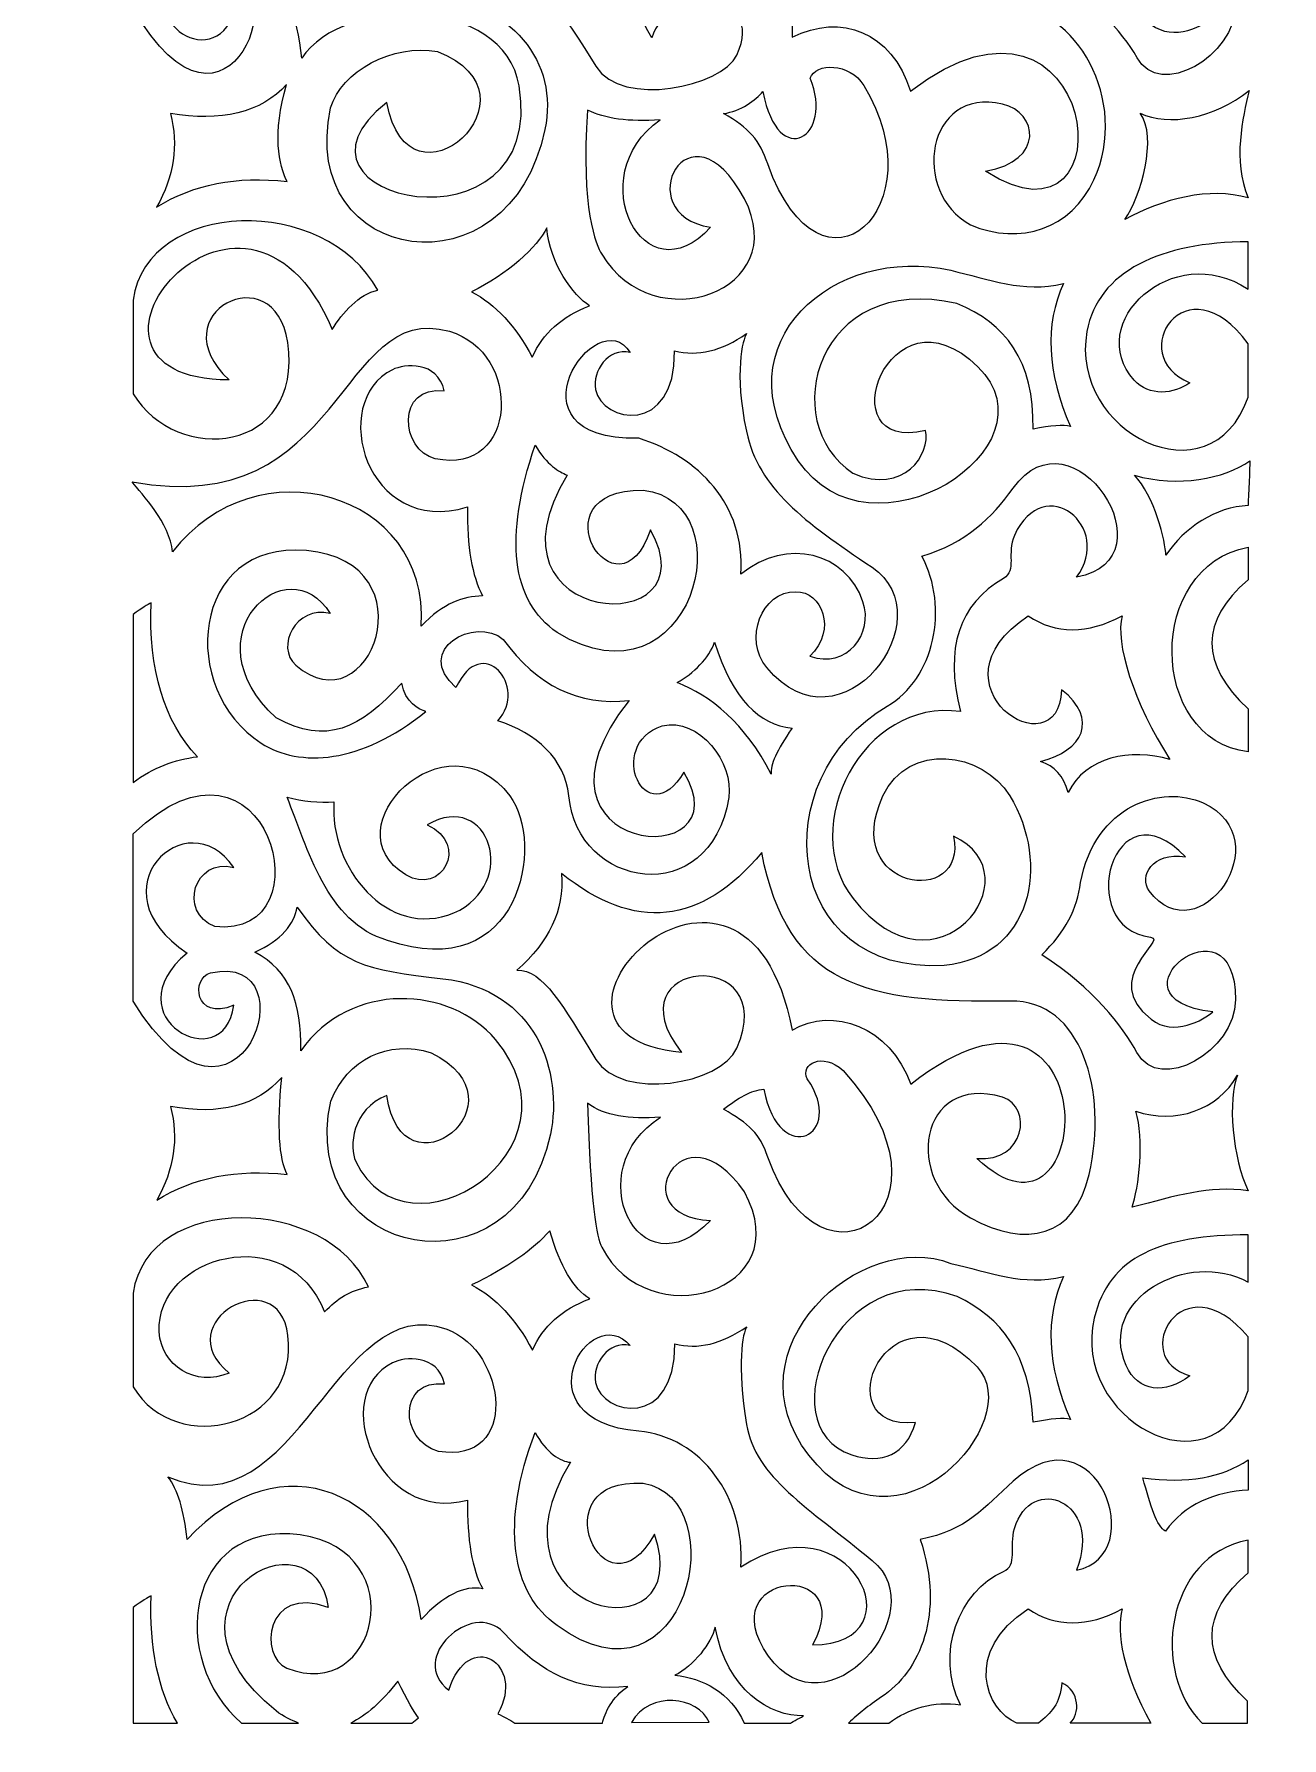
# Model space of a CAD drawing. Header units: centimetres. Extents: x -99 to 93, y -112 to 118.
# Drawn here: x -98.5 to -3.4, y -112.2 to 17.7 of the extents above; entities that cross this region are included whole.
import ezdxf

# ---------------------------------------------------------------- set-up
doc = ezdxf.new("R2010")
doc.units = ezdxf.units.CM
doc.header["$MEASUREMENT"] = 0
doc.layers.add('layer 1', color=7, linetype='Continuous')

msp = doc.modelspace()

# ---------------------------------------------------------------- linework, layer by layer
at = {"layer": 'layer 1', "color": 114, "lineweight": 20}
for points, knots in [([(-83.28942, 19.33215), (-84.65238, 14.51913), (-91.95122, 18.92018), (-86.45318, 23.31155), (-86.45318, 23.31155), (-94.39817, 27.26493), (-85.11, 34.74762), (-83.22391, 28.52618), (-83.22391, 28.52618), (-87.54599, 29.48507), (-87.11753, 25.73784), (-85.15166, 25.29045), (-85.15166, 25.29045), (-77.26697, 23.49606), (-80.71341, 42.26406), (-90.95871, 32.39252), (-90.95871, 32.39252), (-90.95871, 27.82727), (-90.95871, 23.5793), (-90.95871, 19.6486), (-90.95871, 19.6486), (-83.63528, 6.73357), (-78.01403, 23.18515), (-84.7811, 21.51735), (-84.7811, 21.51735), (-86.14731, 21.18064), (-86.08201, 18.15909), (-83.28942, 19.33215)], [0, 0, 0, 0, 0.125, 0.125, 0.125, 0.125, 0.25, 0.25, 0.25, 0.25, 0.375, 0.375, 0.375, 0.375, 0.5, 0.5, 0.5, 0.5, 0.625, 0.625, 0.625, 0.625, 0.75, 0.75, 0.75, 0.75, 1, 1, 1, 1]), ([(-13.49059, 28.17765), (-9.74799, 23.17512), (-3.38259, 32.14579), (-9.38281, 34.88348), (-9.38281, 34.88348), (-12.52063, 36.31516), (-17.59218, 34.75955), (-18.72764, 28.82074), (-18.72764, 28.82074), (-19.1713, 26.89105), (-20.09217, 24.22591), (-21.84706, 22.70497), (-21.84706, 22.70497), (-17.89854, 20.33697), (-15.54488, 17.91755), (-14.42642, 15.85883), (-14.42642, 15.85883), (-12.69551, 12.67282), (-6.93474, 15.95495), (-6.91447, 19.88415), (-6.91447, 19.88415), (-6.87104, 28.30073), (-17.26115, 19.90846), (-8.57692, 18.95904), (-8.57692, 18.95904), (-9.24713, 18.35225), (-11.62317, 17.03267), (-13.34968, 18.39813), (-13.34968, 18.39813), (-17.32225, 21.53998), (-12.0091, 24.47728), (-13.38008, 24.6474), (-13.38008, 24.6474), (-19.33437, 25.38625), (-16.19336, 36.60036), (-10.72964, 30.77059), (-10.72964, 30.77059), (-13.27001, 31.20804), (-14.2958, 29.25393), (-13.49059, 28.17765)], [0, 0, 0, 0, 0.090909091, 0.090909091, 0.090909091, 0.090909091, 0.181818182, 0.181818182, 0.181818182, 0.181818182, 0.272727273, 0.272727273, 0.272727273, 0.272727273, 0.363636364, 0.363636364, 0.363636364, 0.363636364, 0.454545455, 0.454545455, 0.454545455, 0.454545455, 0.545454545, 0.545454545, 0.545454545, 0.545454545, 0.636363636, 0.636363636, 0.636363636, 0.636363636, 0.727272727, 0.727272727, 0.727272727, 0.727272727, 0.818181818, 0.818181818, 0.818181818, 0.818181818, 1, 1, 1, 1]), ([(-61.70327, 22.01135), (-59.28151, 24.16177), (-58.06515, 26.5229), (-58.31083, 29.37839), (-58.31083, 29.37839), (-52.73026, 24.90128), (-47.64106, 25.43008), (-43.04323, 30.96478), (-43.04323, 30.96478), (-41.07775, 20.7767), (-35.07637, 19.27246), (-24.09034, 19.6486), (-24.09034, 19.6486), (-19.21886, 19.81538), (-14.92108, 12.621), (-17.71195, 6.56572), (-17.71195, 6.56572), (-19.43321, 2.83115), (-23.29686, 1.52922), (-27.1291, 3.12566), (-27.1291, 3.12566), (-31.69572, 5.60465), (-30.51772, 13.66491), (-24.6845, 12.32657), (-24.6845, 12.32657), (-21.96559, 11.70276), (-21.44502, 8.00844), (-25.97012, 7.20632), (-25.97012, 7.20632), (-14.63376, -0.06923), (-17.28355, 24.31976), (-31.68625, 13.32245), (-31.68625, 13.32245), (-33.15255, 17.85193), (-36.9764, 19.27996), (-40.72676, 17.42768), (-40.72676, 17.42768), (-40.18528, 28.32723), (-56.44396, 25.16739), (-51.41044, 17.37929), (-51.41044, 17.37929), (-50.26433, 21.33447), (-42.59726, 21.05588), (-44.93852, 16.0528), (-44.93852, 16.0528), (-46.05948, 13.6574), (-53.71008, 12.01526), (-55.67849, 15.20674), (-55.67849, 15.20674), (-58.19576, 19.28814), (-59.58906, 21.224), (-61.70327, 22.01135)], [0, 0, 0, 0, 0.071428571, 0.071428571, 0.071428571, 0.071428571, 0.142857143, 0.142857143, 0.142857143, 0.142857143, 0.214285714, 0.214285714, 0.214285714, 0.214285714, 0.285714286, 0.285714286, 0.285714286, 0.285714286, 0.357142857, 0.357142857, 0.357142857, 0.357142857, 0.428571429, 0.428571429, 0.428571429, 0.428571429, 0.5, 0.5, 0.5, 0.5, 0.571428571, 0.571428571, 0.571428571, 0.571428571, 0.642857143, 0.642857143, 0.642857143, 0.642857143, 0.714285714, 0.714285714, 0.714285714, 0.714285714, 0.785714286, 0.785714286, 0.785714286, 0.785714286, 0.857142857, 0.857142857, 0.857142857, 0.857142857, 1, 1, 1, 1]), ([(-78.78237, 26.98019), (-78.99297, 25.71108), (-79.90553, 24.27482), (-81.96514, 23.39047), (-81.96514, 23.39047), (-79.20354, 21.89669), (-78.45189, 19.03217), (-78.10092, 15.82417), (-78.10092, 15.82417), (-74.91803, 20.65883), (-62.66338, 20.57576), (-61.52743, 13.71072), (-61.52743, 13.71072), (-59.3248, 0.39926), (-81.13694, 5.00414), (-71.61293, 12.45749), (-71.61293, 12.45749), (-69.98247, 3.31556), (-59.23856, 13.05251), (-67.75478, 16.32793), (-67.75478, 16.32793), (-71.14294, 16.9494), (-75.1091, 14.84917), (-75.8949, 12.03397), (-75.8949, 12.03397), (-78.49711, 0.03033), (-62.23925, -2.5228), (-59.56412, 10.38614), (-59.56412, 10.38614), (-58.50582, 15.49303), (-61.87201, 19.95963), (-69.03352, 21.08553), (-69.03352, 21.08553), (-74.20873, 21.89916), (-75.92003, 22.99159), (-78.78237, 26.98019)], [0, 0, 0, 0, 0.1, 0.1, 0.1, 0.1, 0.2, 0.2, 0.2, 0.2, 0.3, 0.3, 0.3, 0.3, 0.4, 0.4, 0.4, 0.4, 0.5, 0.5, 0.5, 0.5, 0.6, 0.6, 0.6, 0.6, 0.7, 0.7, 0.7, 0.7, 0.8, 0.8, 0.8, 0.8, 1, 1, 1, 1]), ([(-45.93881, 11.61093), (-44.02597, 10.51812), (-43.16168, 9.56188), (-42.58257, 7.76397), (-42.58257, 7.76397), (-38.44149, -3.77224), (-29.60108, 4.51315), (-35.25562, 13.74424), (-35.25562, 13.74424), (-36.33026, 15.4986), (-38.91897, 15.49589), (-39.34475, 14.29849), (-39.34475, 14.29849), (-37.49022, 9.87497), (-41.75704, 7.14484), (-42.95377, 13.27532), (-42.95377, 13.27532), (-43.46767, 12.64596), (-44.64528, 11.77158), (-45.93881, 11.61093)], [0, 0, 0, 0, 0.166666667, 0.166666667, 0.166666667, 0.166666667, 0.333333333, 0.333333333, 0.333333333, 0.333333333, 0.5, 0.5, 0.5, 0.5, 0.666666667, 0.666666667, 0.666666667, 0.666666667, 1, 1, 1, 1]), ([(-89.16192, 4.47225), (-87.82819, 6.81654), (-87.47722, 9.19611), (-88.10898, 11.61093), (-88.10898, 11.61093), (-84.33596, 10.94114), (-81.13393, 11.68146), (-79.25619, 13.83187), (-79.25619, 13.83187), (-80.36055, 10.09507), (-79.84342, 7.62738), (-79.21164, 6.42876), (-79.21164, 6.42876), (-83.05489, 6.86942), (-86.37164, 6.21724), (-89.16192, 4.47225)], [0, 0, 0, 0, 0.2, 0.2, 0.2, 0.2, 0.4, 0.4, 0.4, 0.4, 0.6, 0.6, 0.6, 0.6, 1, 1, 1, 1]), ([(-56.31025, 11.87535), (-54.99408, 11.20554), (-53.15143, 10.95876), (-50.78232, 11.13503), (-50.78232, 11.13503), (-56.87479, 6.78826), (-51.96466, -2.6129), (-46.9391, 2.93873), (-46.9391, 2.93873), (-53.29147, 3.94956), (-48.55657, 13.03058), (-44.3594, 5.10678), (-44.3594, 5.10678), (-40.66356, -1.87056), (-51.24016, -5.73458), (-55.23099, 0.88965), (-55.23099, 0.88965), (-55.63728, 1.56406), (-56.85304, 4.26072), (-56.31025, 11.87535)], [0, 0, 0, 0, 0.166666667, 0.166666667, 0.166666667, 0.166666667, 0.333333333, 0.333333333, 0.333333333, 0.333333333, 0.5, 0.5, 0.5, 0.5, 0.666666667, 0.666666667, 0.666666667, 0.666666667, 1, 1, 1, 1]), ([(-14.19253, 11.63515), (-12.83951, 9.7994), (-14.1309, 5.27271), (-15.36143, 3.53377), (-15.36143, 3.53377), (-12.47141, 5.11558), (-8.90341, 6.03164), (-5.95872, 5.1861), (-5.95872, 5.1861), (-7.16821, 8.06099), (-6.35683, 11.25919), (-5.89023, 13.37608), (-5.89023, 13.37608), (-8.55193, 11.21331), (-12.0271, 10.6101), (-14.19253, 11.63515)], [0, 0, 0, 0, 0.2, 0.2, 0.2, 0.2, 0.4, 0.4, 0.4, 0.4, 0.6, 0.6, 0.6, 0.6, 1, 1, 1, 1]), ([(-83.634, -8.69473), (-89.06474, -3.59408), (-80.16329, 0.87686), (-79.15901, -5.83923), (-79.15901, -5.83923), (-78.0025, -14.33594), (-87.61917, -15.21346), (-90.9587, -9.75231), (-90.9587, -9.75231), (-90.95871, -7.05547), (-90.95871, -4.6759), (-90.95871, -2.61359), (-90.95871, -2.61359), (-89.84228, 5.15104), (-76.26746, 5.4634), (-72.30748, -1.85983), (-72.30748, -1.85983), (-73.71141, -2.12423), (-75.02647, -3.60059), (-75.76952, -4.84598), (-75.76952, -4.84598), (-82.57801, 11.02759), (-98.50263, -8.61012), (-83.634, -8.69473)], [0, 0, 0, 0, 0.142857143, 0.142857143, 0.142857143, 0.142857143, 0.285714286, 0.285714286, 0.285714286, 0.285714286, 0.428571429, 0.428571429, 0.428571429, 0.428571429, 0.571428571, 0.571428571, 0.571428571, 0.571428571, 0.714285714, 0.714285714, 0.714285714, 0.714285714, 1, 1, 1, 1]), ([(-65.15493, -1.97904), (-62.43486, -0.6747), (-60.10937, 1.45356), (-59.4113, 2.89893), (-59.4113, 2.89893), (-59.22046, 0.18446), (-57.38074, -2.29633), (-56.15231, -3.03664), (-56.15231, -3.03664), (-58.27573, -3.84745), (-59.7323, -5.15181), (-60.522, -6.94971), (-60.522, -6.94971), (-61.78553, -4.58776), (-63.32984, -2.93088), (-65.15493, -1.97904)], [0, 0, 0, 0, 0.2, 0.2, 0.2, 0.2, 0.4, 0.4, 0.4, 0.4, 0.6, 0.6, 0.6, 0.6, 1, 1, 1, 1]), ([(-30.54089, -12.53337), (-30.16434, -14.31325), (-32.1714, -17.49821), (-36.08248, -15.80399), (-36.08248, -15.80399), (-41.94852, -11.93405), (-38.85552, -0.42786), (-28.15516, -2.86771), (-28.15516, -2.86771), (-24.46987, -4.40121), (-22.2477, -7.17885), (-22.35299, -12.44915), (-22.35299, -12.44915), (-20.98418, -12.16713), (-20.03653, -12.09663), (-19.51007, -12.23765), (-19.51007, -12.23765), (-21.30004, -8.11305), (-21.47553, -4.482), (-20.03653, -1.3445), (-20.03653, -1.3445), (-23.14269, -2.10243), (-25.71503, -0.99885), (-28.61797, -0.33979), (-28.61797, -0.33979), (-37.45146, 1.66565), (-46.3618, -5.76668), (-40.25239, -14.84635), (-40.25239, -14.84635), (-34.73282, -23.04939), (-20.29713, -13.83371), (-26.56474, -7.69002), (-26.56474, -7.69002), (-33.38337, -1.0062), (-38.10871, -14.45522), (-30.54089, -12.53337)], [0, 0, 0, 0, 0.1, 0.1, 0.1, 0.1, 0.2, 0.2, 0.2, 0.2, 0.3, 0.3, 0.3, 0.3, 0.4, 0.4, 0.4, 0.4, 0.5, 0.5, 0.5, 0.5, 0.6, 0.6, 0.6, 0.6, 0.7, 0.7, 0.7, 0.7, 0.8, 0.8, 0.8, 0.8, 1, 1, 1, 1]), ([(-5.95872, -5.945), (-5.95872, -7.05547), (-5.95872, -8.41272), (-5.95872, -10.01671), (-5.95872, -10.01671), (-8.8253, -18.13402), (-19.63767, -12.6806), (-18.24653, -4.99318), (-18.24653, -4.99318), (-17.41823, -0.416), (-12.56066, 1.82827), (-5.95872, 1.82827), (-5.95872, 1.82827), (-5.95872, 0.91169), (-5.95872, -0.2869), (-5.95872, -1.76752), (-5.95872, -1.76752), (-11.73868, 2.03348), (-18.50573, -4.38833), (-14.64171, -8.71675), (-14.64171, -8.71675), (-13.53466, -9.95685), (-11.60844, -9.80676), (-10.40477, -8.90053), (-10.40477, -8.90053), (-15.47327, -6.86321), (-10.66071, 0.57497), (-5.95872, -5.945)], [0, 0, 0, 0, 0.125, 0.125, 0.125, 0.125, 0.25, 0.25, 0.25, 0.25, 0.375, 0.375, 0.375, 0.375, 0.5, 0.5, 0.5, 0.5, 0.625, 0.625, 0.625, 0.625, 0.75, 0.75, 0.75, 0.75, 1, 1, 1, 1]), ([(-91.03694, -16.46013), (-90.28232, -17.41196), (-88.16943, -19.57577), (-87.9413, -21.79672), (-87.9413, -21.79672), (-81.64715, -13.50894), (-68.31499, -17.20787), (-68.99815, -27.46689), (-68.99815, -27.46689), (-67.27722, -25.63375), (-65.8063, -25.22155), (-64.31258, -25.1402), (-64.31258, -25.1402), (-65.11983, -23.65958), (-65.50591, -21.4034), (-65.47081, -18.37163), (-65.47081, -18.37163), (-73.20596, -20.70422), (-76.11033, -10.35505), (-71.17981, -7.91067), (-71.17981, -7.91067), (-70.28882, -7.46897), (-67.74905, -7.21134), (-67.23279, -9.52707), (-67.23279, -9.52707), (-70.93665, -9.06978), (-70.58586, -14.06305), (-67.92642, -14.70088), (-67.92642, -14.70088), (-61.55522, -16.00614), (-61.26924, -6.57758), (-66.84478, -4.98669), (-66.84478, -4.98669), (-75.35193, -2.55932), (-74.73817, -19.4362), (-91.03694, -16.46013)], [0, 0, 0, 0, 0.1, 0.1, 0.1, 0.1, 0.2, 0.2, 0.2, 0.2, 0.3, 0.3, 0.3, 0.3, 0.4, 0.4, 0.4, 0.4, 0.5, 0.5, 0.5, 0.5, 0.6, 0.6, 0.6, 0.6, 0.7, 0.7, 0.7, 0.7, 0.8, 0.8, 0.8, 0.8, 1, 1, 1, 1]), ([(-55.70481, -9.4086), (-55.96448, -8.02694), (-54.75427, -6.20835), (-53.06088, -6.60623), (-53.06088, -6.60623), (-55.57505, -2.50338), (-63.02097, -13.32931), (-52.41439, -13.13658), (-52.41439, -13.13658), (-47.85164, -14.54671), (-44.28479, -18.16014), (-44.62263, -23.50094), (-44.62263, -23.50094), (-41.07517, -20.6325), (-36.6107, -21.86639), (-35.31676, -25.59331), (-35.31676, -25.59331), (-34.47671, -28.01287), (-36.56626, -30.75731), (-39.35794, -29.7407), (-39.35794, -29.7407), (-37.25988, -27.72065), (-38.48117, -24.77339), (-40.42815, -24.8357), (-40.42815, -24.8357), (-43.09558, -24.76521), (-44.41622, -28.4892), (-42.65372, -30.61189), (-42.65372, -30.61189), (-36.94655, -37.4854), (-29.00803, -26.76643), (-34.61972, -22.97215), (-34.61972, -22.97215), (-39.82355, -19.45364), (-43.25063, -17.04822), (-44.20146, -12.6078), (-44.20146, -12.6078), (-45.15828, -8.13939), (-44.48563, -5.58642), (-44.18847, -5.164), (-44.18847, -5.164), (-46.08586, -6.48815), (-47.91529, -6.92476), (-49.67675, -6.4738), (-49.67675, -6.4738), (-49.59898, -12.969), (-55.22205, -11.9773), (-55.70481, -9.4086)], [0, 0, 0, 0, 0.076923077, 0.076923077, 0.076923077, 0.076923077, 0.153846154, 0.153846154, 0.153846154, 0.153846154, 0.230769231, 0.230769231, 0.230769231, 0.230769231, 0.307692308, 0.307692308, 0.307692308, 0.307692308, 0.384615385, 0.384615385, 0.384615385, 0.384615385, 0.461538462, 0.461538462, 0.461538462, 0.461538462, 0.538461538, 0.538461538, 0.538461538, 0.538461538, 0.615384615, 0.615384615, 0.615384615, 0.615384615, 0.692307692, 0.692307692, 0.692307692, 0.692307692, 0.769230769, 0.769230769, 0.769230769, 0.769230769, 0.846153846, 0.846153846, 0.846153846, 0.846153846, 1, 1, 1, 1]), ([(-24.12744, -40.38991), (-26.1835, -36.9958), (-31.86054, -36.23157), (-33.79244, -40.38991), (-33.79244, -40.38991), (-37.12723, -47.56793), (-27.29213, -49.01095), (-28.41211, -43.45527), (-28.41211, -43.45527), (-21.97884, -46.44916), (-29.76994, -56.35687), (-36.07252, -48.21479), (-36.07252, -48.21479), (-40.33667, -42.70609), (-35.3083, -32.89112), (-27.88092, -33.97104), (-27.88092, -33.97104), (-29.12498, -29.06162), (-27.96896, -25.79729), (-24.61681, -23.81821), (-24.61681, -23.81821), (-23.55731, -23.19269), (-24.40062, -21.90876), (-23.77446, -20.53969), (-23.77446, -20.53969), (-21.50657, -15.58102), (-16.17646, -19.90143), (-19.03624, -23.71246), (-19.03624, -23.71246), (-11.56089, -22.36993), (-19.32554, -10.55894), (-23.87975, -16.9439), (-23.87975, -16.9439), (-25.50658, -19.2247), (-27.41994, -21.0783), (-30.82914, -22.12608), (-30.82914, -22.12608), (-28.71547, -26.05832), (-29.89739, -31.47755), (-33.46149, -33.54802), (-33.46149, -33.54802), (-42.92715, -39.04684), (-41.41767, -54.0601), (-29.13847, -53.30284), (-29.13847, -53.30284), (-22.45371, -52.68768), (-20.99688, -45.55777), (-24.12744, -40.38991)], [0, 0, 0, 0, 0.076923077, 0.076923077, 0.076923077, 0.076923077, 0.153846154, 0.153846154, 0.153846154, 0.153846154, 0.230769231, 0.230769231, 0.230769231, 0.230769231, 0.307692308, 0.307692308, 0.307692308, 0.307692308, 0.384615385, 0.384615385, 0.384615385, 0.384615385, 0.461538462, 0.461538462, 0.461538462, 0.461538462, 0.538461538, 0.538461538, 0.538461538, 0.538461538, 0.615384615, 0.615384615, 0.615384615, 0.615384615, 0.692307692, 0.692307692, 0.692307692, 0.692307692, 0.769230769, 0.769230769, 0.769230769, 0.769230769, 0.846153846, 0.846153846, 0.846153846, 0.846153846, 1, 1, 1, 1]), ([(-57.86334, -15.93918), (-58.49511, -15.69241), (-59.39887, -15.18124), (-60.31141, -13.66538), (-60.31141, -13.66538), (-62.69806, -20.75122), (-62.13651, -25.51035), (-58.62671, -27.9428), (-58.62671, -27.9428), (-48.37781, -34.19251), (-44.12834, -17.98313), (-52.08173, -17.09825), (-52.08173, -17.09825), (-60.54894, -17.03122), (-53.98962, -27.43653), (-51.51937, -20.11667), (-51.51937, -20.11667), (-46.62322, -28.68311), (-65.01709, -27.61967), (-57.86334, -15.93918)], [0, 0, 0, 0, 0.166666667, 0.166666667, 0.166666667, 0.166666667, 0.333333333, 0.333333333, 0.333333333, 0.333333333, 0.5, 0.5, 0.5, 0.5, 0.666666667, 0.666666667, 0.666666667, 0.666666667, 1, 1, 1, 1]), ([(-5.82176, -14.85952), (-7.80831, -16.2344), (-11.27031, -16.89812), (-14.63269, -15.96047), (-14.63269, -15.96047), (-13.11241, -17.44371), (-12.24268, -21.09098), (-12.22895, -22.04017), (-12.22895, -22.04017), (-10.82349, -19.94568), (-8.43665, -18.35787), (-5.95872, -18.26974), (-5.95872, -18.26974), (-5.95872, -17.49418), (-5.82176, -15.35306), (-5.82176, -14.85952)], [0, 0, 0, 0, 0.2, 0.2, 0.2, 0.2, 0.4, 0.4, 0.4, 0.4, 0.6, 0.6, 0.6, 0.6, 1, 1, 1, 1]), ([(-75.92649, -26.50192), (-79.17851, -21.23149), (-86.84663, -28.18555), (-80.05402, -34.44696), (-80.05402, -34.44696), (-76.21321, -36.51962), (-73.65294, -35.31425), (-70.47999, -31.79651), (-70.47999, -31.79651), (-70.22228, -33.2595), (-69.13078, -33.8169), (-68.6437, -33.96553), (-68.6437, -33.96553), (-73.6411, -37.9708), (-78.23752, -38.24467), (-81.18223, -36.37376), (-81.18223, -36.37376), (-87.52767, -32.34221), (-86.6002, -20.89607), (-77.73754, -21.69797), (-77.73754, -21.69797), (-68.11583, -22.56856), (-72.9447, -35.36735), (-78.55434, -30.42415), (-78.55434, -30.42415), (-80.11874, -29.04561), (-78.56205, -25.82858), (-75.92649, -26.50192)], [0, 0, 0, 0, 0.125, 0.125, 0.125, 0.125, 0.25, 0.25, 0.25, 0.25, 0.375, 0.375, 0.375, 0.375, 0.5, 0.5, 0.5, 0.5, 0.625, 0.625, 0.625, 0.625, 0.75, 0.75, 0.75, 0.75, 1, 1, 1, 1]), ([(-5.95872, -21.43866), (-13.76956, -22.87054), (-13.61489, -36.10264), (-5.95872, -37.03805), (-5.95872, -37.03805), (-5.95872, -36.15673), (-5.95873, -35.06388), (-5.95872, -33.75954), (-5.95872, -33.75954), (-9.637, -30.34001), (-9.63701, -27.06148), (-5.95872, -23.92396), (-5.95872, -23.92396), (-5.95872, -23.06028), (-5.95872, -22.23184), (-5.95872, -21.43866)], [0, 0, 0, 0, 0.2, 0.2, 0.2, 0.2, 0.4, 0.4, 0.4, 0.4, 0.6, 0.6, 0.6, 0.6, 1, 1, 1, 1]), ([(-90.95871, -26.56794), (-90.28506, -26.09202), (-89.82651, -25.79237), (-89.5831, -25.669), (-89.5831, -25.669), (-89.77613, -30.78065), (-88.60035, -34.69373), (-86.05575, -37.4082), (-86.05575, -37.4082), (-87.79083, -37.60209), (-89.42516, -38.25427), (-90.95871, -39.36474), (-90.95871, -39.36474), (-90.95871, -33.40702), (-90.95871, -29.1414), (-90.95871, -26.56794)], [0, 0, 0, 0, 0.2, 0.2, 0.2, 0.2, 0.4, 0.4, 0.4, 0.4, 0.6, 0.6, 0.6, 0.6, 1, 1, 1, 1]), ([(-50.61258, -35.04286), (-55.02417, -36.51368), (-51.82859, -43.39296), (-48.966, -38.57155), (-48.966, -38.57155), (-44.18369, -46.498), (-62.45718, -44.9012), (-53.15145, -33.12497), (-53.15145, -33.12497), (-56.97713, -33.548), (-60.17105, -31.99687), (-62.73318, -28.47161), (-62.73318, -28.47161), (-64.87728, -26.63823), (-69.61915, -29.25324), (-66.34444, -32.13932), (-66.34444, -32.13932), (-64.35747, -27.86502), (-60.77164, -32.09055), (-63.15435, -34.65848), (-63.15435, -34.65848), (-60.201, -35.65377), (-58.07148, -37.51386), (-57.72861, -40.38991), (-57.72861, -40.38991), (-57.17244, -47.42349), (-46.943, -49.20121), (-45.5517, -40.51044), (-45.5517, -40.51044), (-45.12768, -37.86179), (-47.81183, -34.39966), (-50.61258, -35.04286)], [0, 0, 0, 0, 0.111111111, 0.111111111, 0.111111111, 0.111111111, 0.222222222, 0.222222222, 0.222222222, 0.222222222, 0.333333333, 0.333333333, 0.333333333, 0.333333333, 0.444444444, 0.444444444, 0.444444444, 0.444444444, 0.555555556, 0.555555556, 0.555555556, 0.555555556, 0.666666667, 0.666666667, 0.666666667, 0.666666667, 0.777777778, 0.777777778, 0.777777778, 0.777777778, 1, 1, 1, 1]), ([(-19.68106, -40.13971), (-18.34134, -37.42523), (-14.93904, -36.72719), (-11.91802, -37.61643), (-11.91802, -37.61643), (-14.69075, -33.35084), (-16.12311, -28.64787), (-15.56154, -26.6737), (-15.56154, -26.6737), (-18.22898, -28.08381), (-20.61564, -28.08381), (-22.72152, -26.6737), (-22.72152, -26.6737), (-30.74982, -31.9956), (-20.4029, -38.66715), (-20.17455, -32.30006), (-20.17455, -32.30006), (-17.3083, -34.55852), (-18.56452, -36.94086), (-21.77388, -37.77835), (-21.77388, -37.77835), (-20.72909, -38.12144), (-20.00408, -38.85572), (-19.68106, -40.13971)], [0, 0, 0, 0, 0.142857143, 0.142857143, 0.142857143, 0.142857143, 0.285714286, 0.285714286, 0.285714286, 0.285714286, 0.428571429, 0.428571429, 0.428571429, 0.428571429, 0.571428571, 0.571428571, 0.571428571, 0.571428571, 0.714285714, 0.714285714, 0.714285714, 0.714285714, 1, 1, 1, 1]), ([(-40.72676, -35.24016), (-43.25381, -34.89977), (-45.21931, -33.12497), (-46.62322, -28.68311), (-46.62322, -28.68311), (-47.0444, -29.86407), (-48.22915, -31.07222), (-49.49267, -31.75964), (-49.49267, -31.75964), (-46.93053, -32.7291), (-44.30675, -34.87001), (-42.30617, -38.73018), (-42.30617, -38.73018), (-42.41146, -38.06038), (-41.885, -36.89702), (-40.72676, -35.24016)], [0, 0, 0, 0, 0.2, 0.2, 0.2, 0.2, 0.4, 0.4, 0.4, 0.4, 0.6, 0.6, 0.6, 0.6, 1, 1, 1, 1]), ([(-83.28345, -56.34256), (-83.9958, -61.97744), (-92.69868, -57.19967), (-86.82385, -52.36316), (-86.82385, -52.36316), (-94.13887, -47.58408), (-86.84151, -40.60527), (-83.28643, -45.84723), (-83.28643, -45.84723), (-86.30711, -45.05973), (-87.52408, -49.22708), (-84.7347, -50.34998), (-84.7347, -50.34998), (-75.94685, -51.32886), (-80.70744, -33.41066), (-90.95274, -43.2822), (-90.95274, -43.2822), (-90.95274, -47.84746), (-90.95274, -52.09543), (-90.95274, -56.02612), (-90.95274, -56.02612), (-82.85598, -69.16815), (-77.17346, -52.05445), (-85.04905, -53.88345), (-85.04905, -53.88345), (-86.5347, -54.22847), (-86.3209, -57.61823), (-83.28345, -56.34256)], [0, 0, 0, 0, 0.125, 0.125, 0.125, 0.125, 0.25, 0.25, 0.25, 0.25, 0.375, 0.375, 0.375, 0.375, 0.5, 0.5, 0.5, 0.5, 0.625, 0.625, 0.625, 0.625, 0.75, 0.75, 0.75, 0.75, 1, 1, 1, 1]), ([(-62.23711, -40.38991), (-67.114, -33.92698), (-76.05341, -42.86414), (-70.16352, -46.4065), (-70.16352, -46.4065), (-67.47356, -48.02432), (-65.25785, -44.12403), (-68.52649, -42.58534), (-68.52649, -42.58534), (-63.78231, -39.87235), (-61.48344, -47.086), (-66.4977, -49.30854), (-66.4977, -49.30854), (-71.58441, -51.38448), (-76.01883, -45.82631), (-75.64239, -40.83293), (-75.64239, -40.83293), (-76.75174, -40.95837), (-78.02847, -40.76758), (-79.21628, -40.49048), (-79.21628, -40.49048), (-77.63309, -44.37225), (-76.22444, -50.06252), (-71.5505, -51.40733), (-71.5505, -51.40733), (-61.38757, -54.87119), (-59.52854, -43.97935), (-62.23711, -40.38991)], [0, 0, 0, 0, 0.125, 0.125, 0.125, 0.125, 0.25, 0.25, 0.25, 0.25, 0.375, 0.375, 0.375, 0.375, 0.5, 0.5, 0.5, 0.5, 0.625, 0.625, 0.625, 0.625, 0.75, 0.75, 0.75, 0.75, 1, 1, 1, 1]), ([(-61.6973, -53.66336), (-59.27554, -51.51295), (-58.05918, -49.15182), (-58.30486, -46.29633), (-58.30486, -46.29633), (-52.72429, -50.77344), (-47.63509, -50.24464), (-43.03726, -44.70994), (-43.03726, -44.70994), (-41.07178, -54.89802), (-35.07504, -56.22547), (-24.08437, -56.02612), (-24.08437, -56.02612), (-18.66497, -55.92782), (-16.61134, -62.90373), (-18.08262, -69.24596), (-18.08262, -69.24596), (-19.19994, -74.06237), (-22.85709, -74.86483), (-27.12313, -72.54906), (-27.12313, -72.54906), (-32.30229, -69.73756), (-31.10743, -61.481), (-24.67853, -63.34815), (-24.67853, -63.34815), (-22.37492, -64.05922), (-22.93463, -68.37368), (-26.63785, -68.01147), (-26.63785, -68.01147), (-17.44171, -76.80395), (-16.45553, -50.53328), (-31.68028, -62.35227), (-31.68028, -62.35227), (-33.28356, -57.95977), (-37.58684, -56.39476), (-40.72079, -58.24704), (-40.72079, -58.24704), (-44.30943, -39.4455), (-63.63136, -58.62304), (-49.1443, -59.93919), (-49.1443, -59.93919), (-54.7787, -52.76498), (-41.47333, -51.71131), (-44.93255, -59.62192), (-44.93255, -59.62192), (-46.13521, -62.37219), (-53.70411, -63.65946), (-55.67252, -60.46798), (-55.67252, -60.46798), (-58.18979, -56.38658), (-59.68581, -53.62896), (-61.6973, -53.66336)], [0, 0, 0, 0, 0.071428571, 0.071428571, 0.071428571, 0.071428571, 0.142857143, 0.142857143, 0.142857143, 0.142857143, 0.214285714, 0.214285714, 0.214285714, 0.214285714, 0.285714286, 0.285714286, 0.285714286, 0.285714286, 0.357142857, 0.357142857, 0.357142857, 0.357142857, 0.428571429, 0.428571429, 0.428571429, 0.428571429, 0.5, 0.5, 0.5, 0.5, 0.571428571, 0.571428571, 0.571428571, 0.571428571, 0.642857143, 0.642857143, 0.642857143, 0.642857143, 0.714285714, 0.714285714, 0.714285714, 0.714285714, 0.785714286, 0.785714286, 0.785714286, 0.785714286, 0.857142857, 0.857142857, 0.857142857, 0.857142857, 1, 1, 1, 1]), ([(-13.49934, -47.63461), (-9.75674, -52.63714), (-3.39134, -43.66647), (-9.39156, -40.92878), (-9.39156, -40.92878), (-12.52938, -39.4971), (-17.60093, -41.05271), (-18.73639, -46.99152), (-18.73639, -46.99152), (-18.94696, -48.96567), (-19.92972, -50.79883), (-21.68461, -52.49097), (-21.68461, -52.49097), (-17.73609, -55.06441), (-15.55363, -57.89471), (-14.43517, -59.95343), (-14.43517, -59.95343), (-12.70426, -63.13944), (-6.94349, -59.85731), (-6.92322, -55.92811), (-6.92322, -55.92811), (-6.87979, -47.51153), (-17.3419, -55.89345), (-8.65767, -56.84287), (-8.65767, -56.84287), (-9.32788, -57.44966), (-11.63192, -58.77959), (-13.35843, -57.41413), (-13.35843, -57.41413), (-17.331, -54.27228), (-12.01785, -51.33498), (-13.38883, -51.16486), (-13.38883, -51.16486), (-19.34312, -50.42601), (-16.20211, -39.2119), (-10.73839, -45.04167), (-10.73839, -45.04167), (-13.27876, -44.60422), (-14.30455, -46.55833), (-13.49934, -47.63461)], [0, 0, 0, 0, 0.090909091, 0.090909091, 0.090909091, 0.090909091, 0.181818182, 0.181818182, 0.181818182, 0.181818182, 0.272727273, 0.272727273, 0.272727273, 0.272727273, 0.363636364, 0.363636364, 0.363636364, 0.363636364, 0.454545455, 0.454545455, 0.454545455, 0.454545455, 0.545454545, 0.545454545, 0.545454545, 0.545454545, 0.636363636, 0.636363636, 0.636363636, 0.636363636, 0.727272727, 0.727272727, 0.727272727, 0.727272727, 0.818181818, 0.818181818, 0.818181818, 0.818181818, 1, 1, 1, 1]), ([(-78.44624, -48.86684), (-78.65684, -50.13596), (-79.6574, -51.40675), (-81.68277, -52.29111), (-81.68277, -52.29111), (-78.95541, -53.78488), (-78.12064, -56.12894), (-78.18055, -59.81631), (-78.18055, -59.81631), (-74.34696, -54.43383), (-66.77073, -54.89033), (-63.33625, -58.95263), (-63.33625, -58.95263), (-56.16885, -67.43022), (-70.04787, -76.34181), (-73.97974, -68.25551), (-73.97974, -68.25551), (-74.50652, -67.17212), (-74.28222, -64.25061), (-71.60696, -63.21724), (-71.60696, -63.21724), (-70.48784, -71.36585), (-60.65831, -63.7416), (-68.22824, -59.9632), (-68.22824, -59.9632), (-71.54791, -58.93079), (-74.6237, -60.4831), (-75.88893, -63.64076), (-75.88893, -63.64076), (-78.49114, -75.64439), (-61.86717, -79.00999), (-59.14721, -66.17895), (-59.14721, -66.17895), (-58.15198, -61.48411), (-60.18924, -55.16792), (-67.34194, -54.32265), (-67.34194, -54.32265), (-73.26815, -53.62232), (-75.31002, -53.3348), (-78.44624, -48.86684)], [0, 0, 0, 0, 0.090909091, 0.090909091, 0.090909091, 0.090909091, 0.181818182, 0.181818182, 0.181818182, 0.181818182, 0.272727273, 0.272727273, 0.272727273, 0.272727273, 0.363636364, 0.363636364, 0.363636364, 0.363636364, 0.454545455, 0.454545455, 0.454545455, 0.454545455, 0.545454545, 0.545454545, 0.545454545, 0.545454545, 0.636363636, 0.636363636, 0.636363636, 0.636363636, 0.727272727, 0.727272727, 0.727272727, 0.727272727, 0.818181818, 0.818181818, 0.818181818, 0.818181818, 1, 1, 1, 1]), ([(-45.94996, -64.26922), (-44.03712, -65.36204), (-43.15571, -66.11284), (-42.5766, -67.91075), (-42.5766, -67.91075), (-38.43552, -79.44696), (-27.43086, -71.62438), (-36.82492, -61.31407), (-36.82492, -61.31407), (-38.43602, -59.86769), (-40.10196, -60.83259), (-39.56256, -61.94862), (-39.56256, -61.94862), (-36.5688, -66.2571), (-41.68259, -68.87228), (-42.87932, -62.7418), (-42.87932, -62.7418), (-43.82696, -62.79469), (-44.86193, -63.44078), (-45.94996, -64.26922)], [0, 0, 0, 0, 0.166666667, 0.166666667, 0.166666667, 0.166666667, 0.333333333, 0.333333333, 0.333333333, 0.333333333, 0.5, 0.5, 0.5, 0.5, 0.666666667, 0.666666667, 0.666666667, 0.666666667, 1, 1, 1, 1]), ([(-89.15595, -71.20247), (-87.82222, -68.85818), (-87.47125, -66.47861), (-88.10301, -64.06378), (-88.10301, -64.06378), (-84.32999, -64.73358), (-81.5046, -63.99326), (-79.62686, -61.84285), (-79.62686, -61.84285), (-79.97783, -65.57965), (-79.83745, -68.04736), (-79.20567, -69.24596), (-79.20567, -69.24596), (-83.04892, -68.8053), (-86.36567, -69.45748), (-89.15595, -71.20247)], [0, 0, 0, 0, 0.2, 0.2, 0.2, 0.2, 0.4, 0.4, 0.4, 0.4, 0.6, 0.6, 0.6, 0.6, 1, 1, 1, 1]), ([(-14.52896, -64.41608), (-13.85976, -66.48172), (-14.29045, -70.34659), (-14.80754, -71.73001), (-14.80754, -71.73001), (-11.44822, -70.88112), (-8.96593, -70.05402), (-5.95275, -70.48862), (-5.95275, -70.48862), (-7.16224, -68.09318), (-7.52532, -63.38347), (-6.77463, -61.68223), (-6.77463, -61.68223), (-8.272, -64.32443), (-11.47319, -65.44116), (-14.52896, -64.41608)], [0, 0, 0, 0, 0.2, 0.2, 0.2, 0.2, 0.4, 0.4, 0.4, 0.4, 0.6, 0.6, 0.6, 0.6, 1, 1, 1, 1]), ([(-56.30428, -63.79939), (-55.05659, -64.77734), (-53.11122, -65.05836), (-50.74211, -64.88209), (-50.74211, -64.88209), (-57.04005, -68.81792), (-52.43812, -78.49309), (-46.93313, -72.73598), (-46.93313, -72.73598), (-53.78715, -72.50092), (-49.04774, -63.70594), (-44.35343, -70.56794), (-44.35343, -70.56794), (-40.16501, -78.25738), (-51.78211, -81.54628), (-55.22502, -74.78507), (-55.22502, -74.78507), (-55.63131, -74.11066), (-56.09368, -71.414), (-56.30428, -63.79939)], [0, 0, 0, 0, 0.166666667, 0.166666667, 0.166666667, 0.166666667, 0.333333333, 0.333333333, 0.333333333, 0.333333333, 0.5, 0.5, 0.5, 0.5, 0.666666667, 0.666666667, 0.666666667, 0.666666667, 1, 1, 1, 1]), ([(-88.96044, -81.23028), (-88.82161, -83.79932), (-86.20079, -85.48047), (-83.62803, -84.36945), (-83.62803, -84.36945), (-88.42095, -80.51697), (-79.86537, -75.74794), (-79.15304, -81.51397), (-79.15304, -81.51397), (-78.29483, -88.46088), (-87.6132, -90.88818), (-90.95273, -85.42703), (-90.95273, -85.42703), (-90.95274, -82.73019), (-90.95274, -80.35062), (-90.95274, -78.28831), (-90.95274, -78.28831), (-89.83631, -70.52368), (-76.09016, -70.89618), (-73.02055, -77.80847), (-73.02055, -77.80847), (-74.42448, -78.07287), (-75.38002, -78.67611), (-76.36275, -79.71606), (-76.36275, -79.71606), (-79.12425, -72.59528), (-89.27356, -75.43617), (-88.96044, -81.23028)], [0, 0, 0, 0, 0.125, 0.125, 0.125, 0.125, 0.25, 0.25, 0.25, 0.25, 0.375, 0.375, 0.375, 0.375, 0.5, 0.5, 0.5, 0.5, 0.625, 0.625, 0.625, 0.625, 0.75, 0.75, 0.75, 0.75, 1, 1, 1, 1]), ([(-65.14896, -77.65376), (-62.42889, -76.34942), (-60.44585, -74.97455), (-59.19986, -73.52918), (-59.19986, -73.52918), (-58.39261, -76.24365), (-57.37477, -77.97105), (-56.14634, -78.71136), (-56.14634, -78.71136), (-58.26976, -79.52217), (-59.72633, -80.82653), (-60.51603, -82.62443), (-60.51603, -82.62443), (-61.77956, -80.2625), (-63.32387, -78.6056), (-65.14896, -77.65376)], [0, 0, 0, 0, 0.2, 0.2, 0.2, 0.2, 0.4, 0.4, 0.4, 0.4, 0.6, 0.6, 0.6, 0.6, 1, 1, 1, 1]), ([(-31.32283, -88.1523), (-31.99966, -90.59161), (-33.91351, -91.35914), (-36.17956, -90.60709), (-36.17956, -90.60709), (-42.68347, -88.44858), (-37.21204, -75.21745), (-28.14919, -78.54243), (-28.14919, -78.54243), (-24.75776, -80.1354), (-22.59642, -82.92532), (-22.34702, -88.12389), (-22.34702, -88.12389), (-20.97821, -87.84185), (-20.03056, -87.77135), (-19.5041, -87.91237), (-19.5041, -87.91237), (-21.29407, -83.78777), (-21.46956, -80.15672), (-20.03056, -77.01921), (-20.03056, -77.01921), (-23.13672, -77.77715), (-25.70906, -76.67357), (-28.612, -76.01451), (-28.612, -76.01451), (-35.43966, -73.32907), (-45.72568, -82.49413), (-39.45173, -90.62136), (-39.45173, -90.62136), (-32.78325, -99.25967), (-22.7579, -87.95269), (-26.62218, -83.89927), (-26.62218, -83.89927), (-33.40945, -76.77979), (-38.43282, -88.80453), (-31.32283, -88.1523)], [0, 0, 0, 0, 0.1, 0.1, 0.1, 0.1, 0.2, 0.2, 0.2, 0.2, 0.3, 0.3, 0.3, 0.3, 0.4, 0.4, 0.4, 0.4, 0.5, 0.5, 0.5, 0.5, 0.6, 0.6, 0.6, 0.6, 0.7, 0.7, 0.7, 0.7, 0.8, 0.8, 0.8, 0.8, 1, 1, 1, 1]), ([(-5.95275, -81.61972), (-5.95275, -82.73019), (-5.95275, -84.08744), (-5.95275, -85.69143), (-5.95275, -85.69143), (-8.81933, -93.80874), (-19.47133, -87.79557), (-17.69264, -80.18847), (-17.69264, -80.18847), (-16.59038, -75.47432), (-12.55469, -73.84647), (-5.95275, -73.84647), (-5.95275, -73.84647), (-5.95275, -74.76303), (-5.95275, -75.96164), (-5.95275, -77.44226), (-5.95275, -77.44226), (-10.53504, -74.90475), (-17.49486, -78.72225), (-15.25332, -83.80146), (-15.25332, -83.80146), (-14.36832, -85.80682), (-12.257, -86.03726), (-10.3988, -84.57525), (-10.3988, -84.57525), (-15.1506, -83.28786), (-10.98931, -75.62639), (-5.95275, -81.61972)], [0, 0, 0, 0, 0.125, 0.125, 0.125, 0.125, 0.25, 0.25, 0.25, 0.25, 0.375, 0.375, 0.375, 0.375, 0.5, 0.5, 0.5, 0.5, 0.625, 0.625, 0.625, 0.625, 0.75, 0.75, 0.75, 0.75, 1, 1, 1, 1]), ([(-88.30373, -92.27818), (-87.54911, -93.23001), (-87.06762, -94.83955), (-86.83949, -97.0605), (-86.83949, -97.0605), (-79.65497, -89.25215), (-70.43221, -93.499), (-68.99218, -103.14161), (-68.99218, -103.14161), (-67.27125, -101.30847), (-65.70939, -100.53289), (-64.30661, -100.81492), (-64.30661, -100.81492), (-65.11386, -99.3343), (-65.49994, -97.07812), (-65.46484, -94.04635), (-65.46484, -94.04635), (-72.27315, -95.93802), (-76.10436, -86.02977), (-71.17384, -83.58539), (-71.17384, -83.58539), (-70.28285, -83.14369), (-67.74308, -82.88606), (-67.22682, -85.20181), (-67.22682, -85.20181), (-70.72502, -84.77896), (-70.68232, -89.53226), (-67.68064, -90.34129), (-67.68064, -90.34129), (-61.4807, -91.37259), (-62.44457, -82.71781), (-67.04425, -81.03805), (-67.04425, -81.03805), (-75.49051, -77.95355), (-78.37453, -96.55556), (-88.30373, -92.27818)], [0, 0, 0, 0, 0.1, 0.1, 0.1, 0.1, 0.2, 0.2, 0.2, 0.2, 0.3, 0.3, 0.3, 0.3, 0.4, 0.4, 0.4, 0.4, 0.5, 0.5, 0.5, 0.5, 0.6, 0.6, 0.6, 0.6, 0.7, 0.7, 0.7, 0.7, 0.8, 0.8, 0.8, 0.8, 1, 1, 1, 1]), ([(-55.69884, -85.08332), (-55.95851, -83.70166), (-54.7483, -81.88307), (-53.05491, -82.28097), (-53.05491, -82.28097), (-56.14634, -78.71136), (-61.68003, -87.9974), (-52.40842, -88.8113), (-52.40842, -88.8113), (-47.65104, -89.22892), (-44.27882, -93.83486), (-44.61666, -99.17565), (-44.61666, -99.17565), (-36.40974, -93.65576), (-30.80383, -105.01358), (-39.16901, -105.09505), (-39.16901, -105.09505), (-35.54638, -98.3876), (-47.08654, -99.47755), (-42.51079, -105.94421), (-42.51079, -105.94421), (-38.10093, -112.17643), (-29.83179, -102.57122), (-34.61375, -98.64687), (-34.61375, -98.64687), (-39.52028, -94.62029), (-43.51862, -92.312), (-44.19549, -88.28252), (-44.19549, -88.28252), (-44.95251, -83.77595), (-44.47966, -81.26114), (-44.1825, -80.83872), (-44.1825, -80.83872), (-46.07989, -82.16289), (-47.90932, -82.59948), (-49.67078, -82.14852), (-49.67078, -82.14852), (-49.59301, -88.64372), (-55.21608, -87.65202), (-55.69884, -85.08332)], [0, 0, 0, 0, 0.090909091, 0.090909091, 0.090909091, 0.090909091, 0.181818182, 0.181818182, 0.181818182, 0.181818182, 0.272727273, 0.272727273, 0.272727273, 0.272727273, 0.363636364, 0.363636364, 0.363636364, 0.363636364, 0.454545455, 0.454545455, 0.454545455, 0.454545455, 0.545454545, 0.545454545, 0.545454545, 0.545454545, 0.636363636, 0.636363636, 0.636363636, 0.636363636, 0.727272727, 0.727272727, 0.727272727, 0.727272727, 0.818181818, 0.818181818, 0.818181818, 0.818181818, 1, 1, 1, 1]), ([(-33.35413, -111.04044), (-33.35413, -111.04044), (-36.43107, -111.04047), (-36.43107, -111.04047), (-36.43107, -111.04047), (-35.59857, -110.30122), (-34.93357, -109.73776), (-33.90064, -109.05154), (-33.90064, -109.05154), (-30.97359, -107.10695), (-29.05197, -102.72616), (-30.96015, -97.04741), (-30.96015, -97.04741), (-27.38016, -96.3776), (-26.09162, -94.60503), (-23.87378, -92.61862), (-23.87378, -92.61862), (-17.47081, -86.88376), (-13.40415, -98.31861), (-19.03027, -99.38718), (-19.03027, -99.38718), (-17.00646, -94.05121), (-22.53071, -92.01277), (-23.76849, -96.21441), (-23.76849, -96.21441), (-24.19392, -97.65853), (-23.47979, -99.00865), (-24.61084, -99.49293), (-24.61084, -99.49293), (-27.99464, -100.94178), (-29.8724, -105.83218), (-27.87495, -109.64578), (-27.87495, -109.64578), (-29.92721, -109.34738), (-31.80749, -109.92998), (-33.35413, -111.04044)], [0, 0, 0, 0, 0.1, 0.1, 0.1, 0.1, 0.2, 0.2, 0.2, 0.2, 0.3, 0.3, 0.3, 0.3, 0.4, 0.4, 0.4, 0.4, 0.5, 0.5, 0.5, 0.5, 0.6, 0.6, 0.6, 0.6, 0.7, 0.7, 0.7, 0.7, 0.8, 0.8, 0.8, 0.8, 1, 1, 1, 1]), ([(-57.61769, -91.16878), (-58.35218, -91.12745), (-59.49562, -90.4451), (-60.30544, -88.89498), (-60.30544, -88.89498), (-62.96605, -95.84384), (-62.13054, -101.18507), (-58.62074, -103.61752), (-58.62074, -103.61752), (-48.78278, -110.82608), (-45.01274, -93.93181), (-52.07576, -92.77297), (-52.07576, -92.77297), (-60.01644, -92.22017), (-55.06769, -103.59236), (-51.20894, -96.64504), (-51.20894, -96.64504), (-47.89319, -106.27621), (-64.77144, -102.84927), (-57.61769, -91.16878)], [0, 0, 0, 0, 0.166666667, 0.166666667, 0.166666667, 0.166666667, 0.333333333, 0.333333333, 0.333333333, 0.333333333, 0.5, 0.5, 0.5, 0.5, 0.666666667, 0.666666667, 0.666666667, 0.666666667, 1, 1, 1, 1]), ([(-5.95275, -90.97936), (-7.9393, -92.35424), (-10.61378, -92.81252), (-13.97616, -92.35423), (-13.97616, -92.35423), (-13.4146, -94.52229), (-12.92151, -96.0809), (-12.25722, -96.41379), (-12.25722, -96.41379), (-10.85176, -94.422), (-8.43068, -93.38203), (-5.95275, -93.2939), (-5.95275, -93.2939), (-5.95275, -92.51834), (-5.95275, -91.4729), (-5.95275, -90.97936)], [0, 0, 0, 0, 0.2, 0.2, 0.2, 0.2, 0.4, 0.4, 0.4, 0.4, 0.6, 0.6, 0.6, 0.6, 1, 1, 1, 1]), ([(-78.34675, -111.04047), (-79.76838, -111.04047), (-81.21797, -111.04054), (-82.69603, -111.04054), (-82.69603, -111.04054), (-88.29722, -106.2584), (-87.01846, -95.61124), (-78.211, -96.68781), (-78.211, -96.68781), (-69.52455, -98.02643), (-72.39595, -109.64704), (-79.23327, -106.85226), (-79.23327, -106.85226), (-81.39129, -105.97016), (-80.9321, -100.46854), (-76.07246, -102.22606), (-76.07246, -102.22606), (-77.23926, -94.50185), (-90.3197, -101.82881), (-80.04805, -110.12168), (-80.04805, -110.12168), (-79.49484, -110.56831), (-78.88933, -110.81864), (-78.34675, -111.04047)], [0, 0, 0, 0, 0.142857143, 0.142857143, 0.142857143, 0.142857143, 0.285714286, 0.285714286, 0.285714286, 0.285714286, 0.428571429, 0.428571429, 0.428571429, 0.428571429, 0.571428571, 0.571428571, 0.571428571, 0.571428571, 0.714285714, 0.714285714, 0.714285714, 0.714285714, 1, 1, 1, 1]), ([(-6.0065, -111.04046), (-6.0065, -111.04046), (-9.47331, -111.04054), (-9.47331, -111.04054), (-9.47331, -111.04054), (-13.38536, -107.21771), (-12.29464, -98.27597), (-5.95275, -97.11338), (-5.95275, -97.11338), (-5.95275, -97.90656), (-5.95275, -98.735), (-5.95275, -99.5987), (-5.95275, -99.5987), (-9.61304, -102.72084), (-9.63094, -105.98265), (-6.0065, -109.38406), (-6.0065, -109.38406), (-6.0065, -109.38406), (-6.0065, -111.04046), (-6.0065, -111.04046)], [0, 0, 0, 0, 0.166666667, 0.166666667, 0.166666667, 0.166666667, 0.333333333, 0.333333333, 0.333333333, 0.333333333, 0.5, 0.5, 0.5, 0.5, 0.666666667, 0.666666667, 0.666666667, 0.666666667, 1, 1, 1, 1]), ([(-87.57612, -111.04047), (-88.68647, -111.04047), (-89.81195, -111.04046), (-90.95274, -111.04046), (-90.95274, -111.04046), (-90.95274, -107.13079), (-90.95274, -104.19818), (-90.95274, -102.24266), (-90.95274, -102.24266), (-90.27909, -101.76674), (-89.82054, -101.46709), (-89.57713, -101.34372), (-89.57713, -101.34372), (-89.72617, -105.29053), (-89.05916, -108.52279), (-87.57612, -111.04047)], [0, 0, 0, 0, 0.2, 0.2, 0.2, 0.2, 0.4, 0.4, 0.4, 0.4, 0.6, 0.6, 0.6, 0.6, 1, 1, 1, 1]), ([(-55.17467, -111.04047), (-57.31142, -111.04047), (-59.54095, -111.04047), (-61.86745, -111.04047), (-61.86745, -111.04047), (-62.25682, -110.80067), (-62.68267, -110.56388), (-63.14838, -110.3332), (-63.14838, -110.3332), (-61.00045, -106.50448), (-65.38209, -103.76557), (-66.88632, -108.5332), (-66.88632, -108.5332), (-70.09267, -106.1607), (-65.13467, -101.57484), (-62.72721, -104.14632), (-62.72721, -104.14632), (-59.7488, -107.32767), (-57.05676, -108.67488), (-53.23108, -108.25187), (-53.23108, -108.25187), (-54.42075, -109.01811), (-55.03331, -110.32309), (-55.17467, -111.04047)], [0, 0, 0, 0, 0.142857143, 0.142857143, 0.142857143, 0.142857143, 0.285714286, 0.285714286, 0.285714286, 0.285714286, 0.428571429, 0.428571429, 0.428571429, 0.428571429, 0.571428571, 0.571428571, 0.571428571, 0.571428571, 0.714285714, 0.714285714, 0.714285714, 0.714285714, 1, 1, 1, 1]), ([(-13.37546, -111.04046), (-15.46439, -107.34346), (-16.05518, -104.10477), (-15.55557, -102.34842), (-15.55557, -102.34842), (-18.22301, -103.75853), (-20.60967, -103.75853), (-22.71555, -102.34842), (-22.71555, -102.34842), (-27.73576, -105.57534), (-25.93772, -110.11158), (-23.59242, -111.04051), (-23.59242, -111.04051), (-23.59242, -111.04051), (-21.94398, -111.04048), (-21.94398, -111.04048), (-21.94398, -111.04048), (-20.99286, -110.30486), (-20.27513, -109.56028), (-20.16858, -107.97478), (-20.16858, -107.97478), (-18.79297, -108.59309), (-18.74428, -110.3836), (-19.53571, -111.04046), (-19.53571, -111.04046), (-19.53571, -111.04046), (-13.37546, -111.04046), (-13.37546, -111.04046)], [0, 0, 0, 0, 0.125, 0.125, 0.125, 0.125, 0.25, 0.25, 0.25, 0.25, 0.375, 0.375, 0.375, 0.375, 0.5, 0.5, 0.5, 0.5, 0.625, 0.625, 0.625, 0.625, 0.75, 0.75, 0.75, 0.75, 1, 1, 1, 1]), ([(-40.80803, -111.04047), (-40.80803, -111.04047), (-44.38385, -111.04046), (-44.38385, -111.04046), (-44.38385, -111.04046), (-45.40015, -108.72501), (-47.53482, -107.60286), (-49.6579, -107.40012), (-49.6579, -107.40012), (-48.22318, -106.7127), (-46.86723, -104.92247), (-46.58301, -103.74151), (-46.58301, -103.74151), (-45.6927, -108.56003), (-42.37472, -110.55737), (-39.84767, -110.48688), (-39.84767, -110.48688), (-39.87716, -110.52906), (-40.77404, -110.98674), (-40.80803, -111.04047)], [0, 0, 0, 0, 0.166666667, 0.166666667, 0.166666667, 0.166666667, 0.333333333, 0.333333333, 0.333333333, 0.333333333, 0.5, 0.5, 0.5, 0.5, 0.666666667, 0.666666667, 0.666666667, 0.666666667, 1, 1, 1, 1]), ([(-69.69523, -111.04047), (-71.21382, -111.04047), (-72.76865, -111.04048), (-74.36053, -111.04048), (-74.36053, -111.04048), (-73.17524, -110.48812), (-72.01796, -109.41915), (-70.78218, -107.84787), (-70.78218, -107.84787), (-70.04511, -109.31086), (-69.51865, -110.24507), (-69.20277, -110.65048), (-69.20277, -110.65048), (-69.36789, -110.78508), (-69.53205, -110.91506), (-69.69523, -111.04047)], [0, 0, 0, 0, 0.2, 0.2, 0.2, 0.2, 0.4, 0.4, 0.4, 0.4, 0.6, 0.6, 0.6, 0.6, 1, 1, 1, 1]), ([(-47.04202, -110.97192), (-47.04202, -110.97192), (-52.96168, -111.0047), (-52.96168, -111.0047), (-52.96168, -111.0047), (-51.57171, -108.53939), (-47.89478, -109.01642), (-47.04202, -110.97192)], [0, 0, 0, 0, 0.333333333, 0.333333333, 0.333333333, 0.333333333, 1, 1, 1, 1])]:
    msp.add_open_spline(points, degree=3, knots=knots, dxfattribs=at)

doc.saveas('drawing.dxf')
